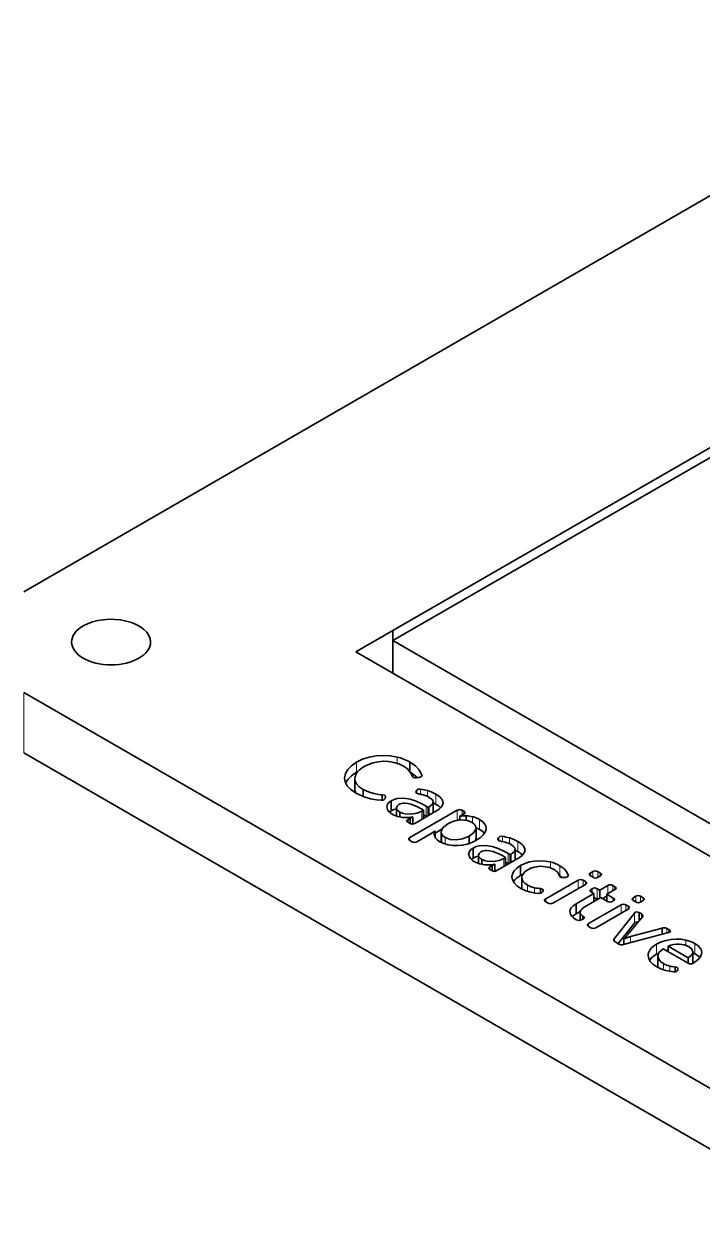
# Model space of a CAD drawing. Extents: x 384 to 891, y 188 to 696.
# Drawn here: x 714.53 to 742.02, y 621.42 to 669.67 of the extents above; entities that cross this region are included whole.
import ezdxf

# ---------------------------------------------------------------- set-up
doc = ezdxf.new("R2010")
doc.units = 0

msp = doc.modelspace()

# ---------------------------------------------------------------- linework, layer by layer
at = {"color": 7, "lineweight": 35}
for p, q in [((754.399, 669.671), (714.533, 646.654)), ((748.666, 656.15), (729.492, 645.08)), ((748.666, 655.741), (729.492, 644.671)), ((765.033, 624.152), (729.492, 644.671)), ((727.991, 644.214), (763.887, 623.489)), ((714.533, 642.571), (761.032, 615.725)), ((714.533, 640.122), (761.032, 613.275))]:
    msp.add_line(p, q, dxfattribs=at)
at = {"color": 7, "lineweight": 35, "ltscale": 0.043305}
msp.add_line((729.491, 645.08), (727.991, 644.214), dxfattribs=at)
at = {"color": 7, "lineweight": 35, "ltscale": 0.043304}
msp.add_line((729.491, 645.08), (729.491, 643.348), dxfattribs=at)
at = {"color": 7, "lineweight": 35, "ltscale": 2.6692e-05}
msp.add_line((729.492, 645.08), (729.491, 645.08), dxfattribs=at)
at = {"color": 7, "lineweight": 35, "ltscale": 0.010207}
for p, q in [((729.492, 645.08), (729.492, 644.671)), ((727.949, 639.076), (727.949, 638.667)), ((729.417, 638.18), (729.417, 637.771)), ((731.124, 638.129), (731.124, 637.721)), ((732.856, 637.081), (732.856, 636.673)), ((732.737, 636.263), (732.737, 635.855)), ((734.653, 635.554), (734.653, 635.146)), ((741.644, 632.048), (741.644, 631.64))]:
    msp.add_line(p, q, dxfattribs=at)
at = {"color": 7, "lineweight": 13, "ltscale": 0.061237}
msp.add_line((714.533, 640.122), (714.533, 642.571), dxfattribs=at)
at = {"color": 7, "lineweight": 13, "ltscale": 0.006297}
msp.add_line((729.658, 639.95), (729.658, 639.698), dxfattribs=at)
at = {"color": 7, "lineweight": 13, "ltscale": 0.010205}
for p, q in [((728.019, 639.744), (728.019, 639.335)), ((730.842, 637.958), (730.842, 637.55)), ((734.551, 636.529), (734.551, 636.121)), ((736.254, 635.546), (736.254, 635.137)), ((740.173, 632.367), (740.173, 631.959))]:
    msp.add_line(p, q, dxfattribs=at)
at = {"color": 7, "lineweight": 35, "ltscale": 0.001433}
msp.add_line((728.019, 639.335), (728.069, 639.363), dxfattribs=at)
at = {"color": 7, "lineweight": 35, "ltscale": 0.009534}
msp.add_line((730.175, 639.747), (730.175, 639.366), dxfattribs=at)
at = {"color": 7, "lineweight": 35, "ltscale": 0.002492}
msp.add_line((730.537, 639.127), (730.438, 639.115), dxfattribs=at)
at = {"color": 7, "lineweight": 35, "ltscale": 0.000339202}
msp.add_line((730.657, 639.216), (730.658, 639.203), dxfattribs=at)
at = {"color": 7, "lineweight": 35, "ltscale": 0.000646973}
msp.add_line((730.657, 639.216), (730.657, 639.191), dxfattribs=at)
at = {"color": 7, "lineweight": 35, "ltscale": 0.007072}
msp.add_line((728.277, 638.634), (728.277, 638.351), dxfattribs=at)
at = {"color": 7, "lineweight": 35, "ltscale": 0.005435}
msp.add_line((729.058, 638.422), (729.058, 638.204), dxfattribs=at)
at = {"color": 7, "lineweight": 35, "ltscale": 0.001554}
msp.add_line((729.184, 638.335), (729.169, 638.275), dxfattribs=at)
at = {"color": 7, "lineweight": 35, "ltscale": 0.000405967}
msp.add_line((729.186, 638.351), (729.184, 638.335), dxfattribs=at)
at = {"color": 7, "lineweight": 35, "ltscale": 0.00105}
for p, q in [((730.426, 638.558), (730.444, 638.596)), ((733.746, 636.641), (733.764, 636.679))]:
    msp.add_line(p, q, dxfattribs=at)
at = {"color": 7, "lineweight": 35, "ltscale": 0.001202}
for p, q in [((730.426, 638.558), (730.426, 638.51)), ((733.746, 636.641), (733.746, 636.593))]:
    msp.add_line(p, q, dxfattribs=at)
at = {"color": 7, "lineweight": 35, "ltscale": 0.00265}
msp.add_line((730.444, 638.596), (730.444, 638.49), dxfattribs=at)
at = {"color": 7, "lineweight": 13, "ltscale": 0.005289}
msp.add_line((730.612, 638.655), (730.612, 638.443), dxfattribs=at)
at = {"color": 7, "lineweight": 13, "ltscale": 0.005887}
msp.add_line((730.889, 638.592), (730.889, 638.356), dxfattribs=at)
at = {"color": 7, "lineweight": 13, "ltscale": 0.010207}
for p, q in [((731.231, 638.446), (731.231, 638.037)), ((732.093, 637.792), (732.093, 637.384)), ((733.003, 637.423), (733.003, 637.014)), ((734.162, 636.042), (734.162, 635.633)), ((737.763, 634.616), (737.763, 634.208)), ((739.274, 633.629), (739.274, 633.221)), ((741.723, 632.388), (741.723, 631.98))]:
    msp.add_line(p, q, dxfattribs=at)
at = {"color": 7, "lineweight": 35, "ltscale": 0.000174117}
msp.add_line((729.639, 637.888), (729.638, 637.881), dxfattribs=at)
at = {"color": 7, "lineweight": 35, "ltscale": 0.008185}
for p, q in [((729.638, 637.881), (729.638, 637.553)), ((732.958, 635.964), (732.958, 635.636))]:
    msp.add_line(p, q, dxfattribs=at)
at = {"color": 7, "lineweight": 35, "ltscale": 0.002243}
for p, q in [((730.731, 637.801), (730.654, 637.846)), ((734.051, 635.884), (733.973, 635.929))]:
    msp.add_line(p, q, dxfattribs=at)
at = {"color": 7, "lineweight": 35, "ltscale": 0.002251}
for p, q in [((730.842, 637.958), (730.92, 637.913)), ((734.162, 636.042), (734.24, 635.997))]:
    msp.add_line(p, q, dxfattribs=at)
at = {"color": 7, "lineweight": 35, "ltscale": 0.001125}
for p, q in [((730.92, 637.913), (730.959, 637.936)), ((737.527, 634.593), (737.566, 634.616))]:
    msp.add_line(p, q, dxfattribs=at)
at = {"color": 7, "lineweight": 35, "ltscale": 0.008383}
msp.add_line((730.92, 637.913), (730.92, 637.578), dxfattribs=at)
at = {"color": 7, "lineweight": 13, "ltscale": 0.008383}
for p, q in [((730.959, 637.936), (730.959, 637.601)), ((736.999, 634.96), (736.999, 634.625)), ((738.733, 633.959), (738.733, 633.624))]:
    msp.add_line(p, q, dxfattribs=at)
at = {"color": 7, "lineweight": 35, "ltscale": 0.005032}
msp.add_line((729.774, 637.722), (729.774, 637.52), dxfattribs=at)
at = {"color": 7, "lineweight": 35, "ltscale": 0.002588}
msp.add_line((730.103, 637.421), (730.193, 637.473), dxfattribs=at)
at = {"color": 7, "lineweight": 13, "ltscale": 0.002855}
for p, q in [((730.103, 637.421), (730.103, 637.307)), ((730.177, 636.686), (730.177, 636.572)), ((733.423, 635.504), (733.423, 635.39)), ((737.894, 635.248), (737.894, 635.134)), ((735.682, 634.2), (735.682, 634.085)), ((739.628, 634.248), (739.628, 634.134)), ((737.416, 633.199), (737.416, 633.085))]:
    msp.add_line(p, q, dxfattribs=at)
at = {"color": 7, "lineweight": 35, "ltscale": 0.055302}
msp.add_line((730.177, 636.686), (732.093, 637.792), dxfattribs=at)
at = {"color": 7, "lineweight": 35, "ltscale": 0.005428}
for p, q in [((730.193, 637.473), (730.193, 637.255)), ((733.512, 635.556), (733.512, 635.339))]:
    msp.add_line(p, q, dxfattribs=at)
at = {"color": 7, "lineweight": 35, "ltscale": 0.000168822}
for p, q in [((730.294, 637.521), (730.288, 637.524)), ((733.614, 635.604), (733.608, 635.608))]:
    msp.add_line(p, q, dxfattribs=at)
at = {"color": 7, "lineweight": 35, "ltscale": 0.007129}
msp.add_line((730.294, 637.521), (730.294, 637.236), dxfattribs=at)
at = {"color": 7, "lineweight": 35, "ltscale": 0.024796}
for p, q in [((731.234, 637.76), (730.375, 637.264)), ((734.554, 635.843), (733.695, 635.347))]:
    msp.add_line(p, q, dxfattribs=at)
at = {"color": 7, "lineweight": 35, "ltscale": 0.001898}
msp.add_line((730.665, 637.763), (730.731, 637.801), dxfattribs=at)
at = {"color": 7, "lineweight": 13, "ltscale": 0.008299}
msp.add_line((730.665, 637.763), (730.665, 637.431), dxfattribs=at)
at = {"color": 7, "lineweight": 35, "ltscale": 0.008298}
for p, q in [((730.731, 637.801), (730.731, 637.469)), ((734.051, 635.884), (734.051, 635.552))]:
    msp.add_line(p, q, dxfattribs=at)
at = {"color": 7, "lineweight": 35, "ltscale": 0.003167}
for p, q in [((730.731, 637.611), (730.842, 637.55)), ((734.051, 635.695), (734.162, 635.633))]:
    msp.add_line(p, q, dxfattribs=at)
at = {"color": 7, "lineweight": 35, "ltscale": 0.000427924}
msp.add_line((730.842, 637.55), (730.857, 637.542), dxfattribs=at)
at = {"color": 7, "lineweight": 35, "ltscale": 0.00065431}
for p, q in [((731.121, 637.695), (731.124, 637.721)), ((734.441, 635.778), (734.444, 635.804))]:
    msp.add_line(p, q, dxfattribs=at)
at = {"color": 7, "lineweight": 35, "ltscale": 0.002424}
msp.add_line((732.285, 637.595), (732.198, 637.552), dxfattribs=at)
at = {"color": 7, "lineweight": 35, "ltscale": 0.0001675}
msp.add_line((732.198, 637.552), (732.204, 637.549), dxfattribs=at)
at = {"color": 7, "lineweight": 35, "ltscale": 0.003645}
msp.add_line((732.198, 637.552), (732.198, 637.406), dxfattribs=at)
at = {"color": 7, "lineweight": 35, "ltscale": 0.003551}
msp.add_line((732.204, 637.549), (732.204, 637.407), dxfattribs=at)
at = {"color": 7, "lineweight": 35, "ltscale": 0.002594}
msp.add_line((732.375, 637.647), (732.285, 637.595), dxfattribs=at)
at = {"color": 7, "lineweight": 35, "ltscale": 0.001991}
msp.add_line((732.291, 637.792), (732.36, 637.753), dxfattribs=at)
at = {"color": 7, "lineweight": 13, "ltscale": 0.004839}
msp.add_line((732.291, 637.792), (732.291, 637.599), dxfattribs=at)
at = {"color": 7, "lineweight": 13, "ltscale": 0.002847}
for p, q in [((732.36, 637.753), (732.36, 637.639)), ((737.496, 635.25), (737.496, 635.136)), ((738.488, 634.695), (738.488, 634.581))]:
    msp.add_line(p, q, dxfattribs=at)
at = {"color": 7, "lineweight": 35, "ltscale": 0.004355}
msp.add_line((732.459, 637.568), (732.459, 637.393), dxfattribs=at)
at = {"color": 7, "lineweight": 13, "ltscale": 0.006024}
msp.add_line((732.716, 637.535), (732.716, 637.294), dxfattribs=at)
at = {"color": 7, "lineweight": 35, "ltscale": 0.002158}
msp.add_line((730.177, 637.264), (730.103, 637.307), dxfattribs=at)
at = {"color": 7, "lineweight": 35, "ltscale": 0.000718812}
for p, q in [((730.294, 637.237), (730.323, 637.241)), ((733.614, 635.32), (733.643, 635.325))]:
    msp.add_line(p, q, dxfattribs=at)
at = {"color": 7, "lineweight": 35, "ltscale": 0.000176396}
msp.add_line((731.195, 636.945), (731.189, 636.949), dxfattribs=at)
at = {"color": 7, "lineweight": 35, "ltscale": 0.008119}
msp.add_line((731.195, 636.866), (731.477, 637.028), dxfattribs=at)
at = {"color": 7, "lineweight": 35, "ltscale": 0.005876}
msp.add_line((731.195, 636.945), (731.195, 636.71), dxfattribs=at)
at = {"color": 7, "lineweight": 35, "ltscale": 0.010205}
for p, q in [((731.445, 636.912), (731.445, 636.504)), ((734.444, 636.212), (734.444, 635.804)), ((734.714, 635.069), (734.714, 634.661)), ((736.91, 634.006), (736.91, 633.597)), ((740.226, 631.88), (740.226, 631.471))]:
    msp.add_line(p, q, dxfattribs=at)
at = {"color": 7, "lineweight": 35, "ltscale": 0.00268}
for p, q in [((730.27, 636.519), (730.177, 636.572)), ((735.775, 634.032), (735.682, 634.085)), ((738.93, 633.959), (739.023, 633.906))]:
    msp.add_line(p, q, dxfattribs=at)
at = {"color": 7, "lineweight": 35, "ltscale": 0.01737}
msp.add_line((731.067, 636.868), (730.465, 636.52), dxfattribs=at)
at = {"color": 7, "lineweight": 35, "ltscale": 0.000675889}
msp.add_line((731.166, 636.807), (731.164, 636.834), dxfattribs=at)
at = {"color": 7, "lineweight": 35, "ltscale": 0.000282391}
msp.add_line((731.445, 636.504), (731.445, 636.492), dxfattribs=at)
at = {"color": 7, "lineweight": 13, "ltscale": 0.008511}
msp.add_line((731.465, 636.823), (731.465, 636.482), dxfattribs=at)
at = {"color": 7, "lineweight": 13, "ltscale": 0.006555}
msp.add_line((731.603, 636.69), (731.603, 636.428), dxfattribs=at)
at = {"color": 7, "lineweight": 35, "ltscale": 0.007539}
msp.add_line((732.578, 636.749), (732.578, 636.447), dxfattribs=at)
at = {"color": 7, "lineweight": 35, "ltscale": 0.002652}
msp.add_line((733.764, 636.679), (733.764, 636.573), dxfattribs=at)
at = {"color": 7, "lineweight": 13, "ltscale": 0.00529}
msp.add_line((733.931, 636.738), (733.931, 636.527), dxfattribs=at)
at = {"color": 7, "lineweight": 13, "ltscale": 0.005885}
msp.add_line((734.208, 636.675), (734.208, 636.44), dxfattribs=at)
at = {"color": 7, "lineweight": 35, "ltscale": 0.000174057}
msp.add_line((732.959, 635.971), (732.958, 635.964), dxfattribs=at)
at = {"color": 7, "lineweight": 35, "ltscale": 0.001126}
for p, q in [((734.24, 635.997), (734.279, 636.019)), ((738.419, 634.123), (738.38, 634.101))]:
    msp.add_line(p, q, dxfattribs=at)
at = {"color": 7, "lineweight": 35, "ltscale": 0.008382}
for p, q in [((734.24, 635.997), (734.24, 635.661)), ((737.628, 634.421), (737.628, 634.085))]:
    msp.add_line(p, q, dxfattribs=at)
at = {"color": 7, "lineweight": 13, "ltscale": 0.008382}
msp.add_line((734.279, 636.019), (734.279, 635.684), dxfattribs=at)
at = {"color": 7, "lineweight": 35, "ltscale": 0.005031}
msp.add_line((733.093, 635.805), (733.093, 635.604), dxfattribs=at)
at = {"color": 7, "lineweight": 35, "ltscale": 0.002587}
msp.add_line((733.423, 635.504), (733.512, 635.556), dxfattribs=at)
at = {"color": 7, "lineweight": 35, "ltscale": 0.00713}
msp.add_line((733.614, 635.604), (733.614, 635.319), dxfattribs=at)
at = {"color": 7, "lineweight": 35, "ltscale": 0.001899}
msp.add_line((733.985, 635.846), (734.051, 635.884), dxfattribs=at)
at = {"color": 7, "lineweight": 13, "ltscale": 0.008298}
msp.add_line((733.985, 635.846), (733.985, 635.514), dxfattribs=at)
at = {"color": 7, "lineweight": 35, "ltscale": 0.000426603}
msp.add_line((734.162, 635.633), (734.177, 635.625), dxfattribs=at)
at = {"color": 7, "lineweight": 13, "ltscale": 0.005931}
msp.add_line((735.868, 635.698), (735.868, 635.46), dxfattribs=at)
at = {"color": 7, "lineweight": 35, "ltscale": 0.002159}
msp.add_line((733.497, 635.347), (733.423, 635.39), dxfattribs=at)
at = {"color": 7, "lineweight": 35, "ltscale": 0.038017}
for p, q in [((735.682, 634.2), (736.999, 634.96)), ((739.023, 633.792), (737.706, 633.031))]:
    msp.add_line(p, q, dxfattribs=at)
at = {"color": 7, "lineweight": 35, "ltscale": 0.00051385}
msp.add_line((736.236, 635.148), (736.254, 635.137), dxfattribs=at)
at = {"color": 7, "lineweight": 35, "ltscale": 0.001889}
msp.add_line((736.476, 635.076), (736.401, 635.067), dxfattribs=at)
at = {"color": 7, "lineweight": 35, "ltscale": 0.000979614}
msp.add_line((736.593, 635.164), (736.593, 635.124), dxfattribs=at)
at = {"color": 7, "lineweight": 35, "ltscale": 0.002678}
for p, q in [((737.197, 634.96), (737.29, 634.906)), ((737.509, 633.031), (737.416, 633.085))]:
    msp.add_line(p, q, dxfattribs=at)
at = {"color": 7, "lineweight": 13, "ltscale": 0.005527}
msp.add_line((737.197, 634.96), (737.197, 634.739), dxfattribs=at)
at = {"color": 7, "lineweight": 35, "ltscale": 0.002855}
for p, q in [((737.496, 635.25), (737.595, 635.307)), ((737.895, 635.134), (737.796, 635.077)), ((739.23, 634.249), (739.329, 634.307))]:
    msp.add_line(p, q, dxfattribs=at)
at = {"color": 7, "lineweight": 35, "ltscale": 0.00294}
for p, q in [((737.598, 635.077), (737.496, 635.136)), ((737.793, 635.307), (737.894, 635.248)), ((739.331, 634.077), (739.23, 634.135))]:
    msp.add_line(p, q, dxfattribs=at)
at = {"color": 7, "lineweight": 13, "ltscale": 0.005704}
msp.add_line((737.595, 635.307), (737.595, 635.079), dxfattribs=at)
at = {"color": 7, "lineweight": 13, "ltscale": 0.005795}
msp.add_line((737.793, 635.307), (737.793, 635.075), dxfattribs=at)
at = {"color": 7, "lineweight": 13, "ltscale": 0.006322}
msp.add_line((734.94, 634.763), (734.94, 634.51), dxfattribs=at)
at = {"color": 7, "lineweight": 13, "ltscale": 0.005276}
msp.add_line((735.223, 634.655), (735.223, 634.444), dxfattribs=at)
at = {"color": 7, "lineweight": 35, "ltscale": 0.004829}
msp.add_line((735.464, 634.619), (735.464, 634.426), dxfattribs=at)
at = {"color": 7, "lineweight": 35, "ltscale": 0.001121}
msp.add_line((735.572, 634.526), (735.551, 634.486), dxfattribs=at)
at = {"color": 7, "lineweight": 35, "ltscale": 0.038016}
for p, q in [((737.29, 634.792), (735.973, 634.032)), ((737.416, 633.199), (738.733, 633.959))]:
    msp.add_line(p, q, dxfattribs=at)
at = {"color": 7, "lineweight": 13, "ltscale": 0.002849}
for p, q in [((737.29, 634.906), (737.29, 634.792)), ((737.527, 634.593), (737.527, 634.479)), ((739.23, 634.249), (739.23, 634.135)), ((739.023, 633.906), (739.023, 633.792))]:
    msp.add_line(p, q, dxfattribs=at)
at = {"color": 7, "lineweight": 35, "ltscale": 0.003024}
msp.add_line((737.628, 634.421), (737.524, 634.481), dxfattribs=at)
at = {"color": 7, "lineweight": 13, "ltscale": 0.003973}
msp.add_line((737.566, 634.616), (737.566, 634.457), dxfattribs=at)
at = {"color": 7, "lineweight": 35, "ltscale": 0.003115}
msp.add_line((737.763, 634.616), (737.871, 634.554), dxfattribs=at)
at = {"color": 7, "lineweight": 35, "ltscale": 0.009592}
for p, q in [((737.871, 634.554), (738.203, 634.745)), ((738.487, 634.581), (738.155, 634.389))]:
    msp.add_line(p, q, dxfattribs=at)
at = {"color": 7, "lineweight": 35, "ltscale": 0.008208}
msp.add_line((737.871, 634.554), (737.871, 634.225), dxfattribs=at)
at = {"color": 7, "lineweight": 13, "ltscale": 0.008208}
msp.add_line((738.203, 634.745), (738.203, 634.417), dxfattribs=at)
at = {"color": 7, "lineweight": 35, "ltscale": 0.002511}
msp.add_line((738.401, 634.745), (738.488, 634.695), dxfattribs=at)
at = {"color": 7, "lineweight": 13, "ltscale": 0.005359}
msp.add_line((738.401, 634.745), (738.401, 634.531), dxfattribs=at)
at = {"color": 7, "lineweight": 35, "ltscale": 0.020745}
msp.add_line((736.91, 634.006), (737.628, 634.421), dxfattribs=at)
at = {"color": 7, "lineweight": 35, "ltscale": 0.019444}
msp.add_line((737.919, 634.253), (737.245, 633.864), dxfattribs=at)
at = {"color": 7, "lineweight": 35, "ltscale": 0.001116}
msp.add_line((737.763, 634.208), (737.802, 634.185), dxfattribs=at)
at = {"color": 7, "lineweight": 35, "ltscale": 0.007693}
msp.add_line((738.185, 634.099), (737.919, 634.253), dxfattribs=at)
at = {"color": 7, "lineweight": 35, "ltscale": 0.004822}
msp.add_line((737.988, 634.213), (738.155, 634.309), dxfattribs=at)
at = {"color": 7, "lineweight": 35, "ltscale": 0.007603}
msp.add_line((738.155, 634.389), (738.418, 634.237), dxfattribs=at)
at = {"color": 7, "lineweight": 35, "ltscale": 0.006822}
msp.add_line((738.155, 634.389), (738.155, 634.117), dxfattribs=at)
at = {"color": 7, "lineweight": 13, "ltscale": 0.002856}
msp.add_line((738.418, 634.237), (738.418, 634.123), dxfattribs=at)
at = {"color": 7, "lineweight": 13, "ltscale": 0.005702}
msp.add_line((739.329, 634.307), (739.329, 634.078), dxfattribs=at)
at = {"color": 7, "lineweight": 35, "ltscale": 0.002939}
for p, q in [((739.526, 634.307), (739.628, 634.248)), ((739.466, 633.65), (739.568, 633.591))]:
    msp.add_line(p, q, dxfattribs=at)
at = {"color": 7, "lineweight": 13, "ltscale": 0.005794}
msp.add_line((739.526, 634.307), (739.526, 634.075), dxfattribs=at)
at = {"color": 7, "lineweight": 35, "ltscale": 0.002854}
msp.add_line((739.628, 634.134), (739.529, 634.077), dxfattribs=at)
at = {"color": 7, "lineweight": 35, "ltscale": 0.004794}
msp.add_line((736.91, 633.597), (737.076, 633.693), dxfattribs=at)
at = {"color": 7, "lineweight": 35, "ltscale": 0.008459}
msp.add_line((737.072, 633.662), (737.072, 633.324), dxfattribs=at)
at = {"color": 7, "lineweight": 35, "ltscale": 0.003023}
msp.add_line((737.191, 633.501), (737.191, 633.38), dxfattribs=at)
at = {"color": 7, "lineweight": 35, "ltscale": 0.033421}
msp.add_line((738.448, 632.578), (739.274, 633.629), dxfattribs=at)
at = {"color": 7, "lineweight": 13, "ltscale": 0.005528}
msp.add_line((738.93, 633.959), (738.93, 633.738), dxfattribs=at)
at = {"color": 7, "lineweight": 35, "ltscale": 0.008286}
msp.add_line((739.466, 633.65), (739.466, 633.318), dxfattribs=at)
at = {"color": 7, "lineweight": 13, "ltscale": 0.003679}
msp.add_line((739.568, 633.591), (739.568, 633.444), dxfattribs=at)
at = {"color": 7, "lineweight": 35, "ltscale": 0.001815}
msp.add_line((737.197, 633.383), (737.134, 633.347), dxfattribs=at)
at = {"color": 7, "lineweight": 35, "ltscale": 0.026455}
msp.add_line((738.62, 632.389), (739.274, 633.221), dxfattribs=at)
at = {"color": 7, "lineweight": 35, "ltscale": 0.023873}
msp.add_line((739.598, 633.481), (738.996, 632.739), dxfattribs=at)
at = {"color": 7, "lineweight": 35, "ltscale": 0.03326}
msp.add_line((739.11, 632.673), (740.394, 633.021), dxfattribs=at)
at = {"color": 7, "lineweight": 35, "ltscale": 0.006371}
msp.add_line((740.394, 633.021), (740.394, 632.766), dxfattribs=at)
at = {"color": 7, "lineweight": 35, "ltscale": 0.002109}
msp.add_line((738.448, 632.578), (738.448, 632.494), dxfattribs=at)
at = {"color": 7, "lineweight": 35, "ltscale": 0.046917}
msp.add_line((740.652, 632.834), (738.837, 632.354), dxfattribs=at)
at = {"color": 7, "lineweight": 35, "ltscale": 0.000175635}
msp.add_line((738.843, 632.589), (738.849, 632.585), dxfattribs=at)
at = {"color": 7, "lineweight": 35, "ltscale": 0.00584}
msp.add_line((738.843, 632.589), (738.843, 632.355), dxfattribs=at)
at = {"color": 7, "lineweight": 35, "ltscale": 0.006874}
msp.add_line((738.849, 632.585), (739.11, 632.673), dxfattribs=at)
at = {"color": 7, "lineweight": 35, "ltscale": 0.005713}
msp.add_line((738.849, 632.585), (738.849, 632.357), dxfattribs=at)
at = {"color": 7, "lineweight": 13, "ltscale": 0.006192}
msp.add_line((739.11, 632.673), (739.11, 632.426), dxfattribs=at)
at = {"color": 7, "lineweight": 35, "ltscale": 0.002932}
msp.add_line((740.586, 633.003), (740.687, 632.945), dxfattribs=at)
at = {"color": 7, "lineweight": 13, "ltscale": 0.004669}
msp.add_line((740.586, 633.003), (740.586, 632.817), dxfattribs=at)
at = {"color": 7, "lineweight": 35, "ltscale": 0.002496}
msp.add_line((740.687, 632.945), (740.687, 632.845), dxfattribs=at)
at = {"color": 7, "lineweight": 35, "ltscale": 0.004838}
msp.add_line((738.649, 632.373), (738.481, 632.469), dxfattribs=at)
at = {"color": 7, "lineweight": 35, "ltscale": 0.029211}
msp.add_line((741.451, 631.595), (740.439, 632.179), dxfattribs=at)
at = {"color": 7, "lineweight": 35, "ltscale": 0.002282}
msp.add_line((740.554, 632.113), (740.643, 632.133), dxfattribs=at)
at = {"color": 7, "lineweight": 35, "ltscale": 0.023417}
msp.add_line((740.643, 632.283), (741.454, 631.814), dxfattribs=at)
at = {"color": 7, "lineweight": 35, "ltscale": 0.005528}
msp.add_line((740.643, 632.283), (740.643, 632.062), dxfattribs=at)
at = {"color": 7, "lineweight": 13, "ltscale": 0.005299}
msp.add_line((741.365, 632.529), (741.365, 632.317), dxfattribs=at)
at = {"color": 7, "lineweight": 35, "ltscale": 0.000135812}
msp.add_line((741.644, 632.048), (741.644, 632.054), dxfattribs=at)
at = {"color": 7, "lineweight": 35, "ltscale": 0.001152}
msp.add_line((739.892, 631.707), (739.918, 631.745), dxfattribs=at)
at = {"color": 7, "lineweight": 35, "ltscale": 0.002485}
msp.add_line((740.173, 631.959), (740.26, 632.006), dxfattribs=at)
at = {"color": 7, "lineweight": 13, "ltscale": 0.006323}
msp.add_line((740.451, 631.581), (740.451, 631.328), dxfattribs=at)
at = {"color": 7, "lineweight": 35, "ltscale": 0.005525}
msp.add_line((741.454, 631.814), (741.454, 631.593), dxfattribs=at)
at = {"color": 7, "lineweight": 35, "ltscale": 0.00224}
msp.add_line((741.644, 632.022), (741.723, 631.98), dxfattribs=at)
at = {"color": 7, "lineweight": 13, "ltscale": 0.005363}
msp.add_line((740.71, 631.478), (740.71, 631.264), dxfattribs=at)
at = {"color": 7, "lineweight": 35, "ltscale": 0.004927}
msp.add_line((740.933, 631.441), (740.933, 631.244), dxfattribs=at)
at = {"color": 7, "lineweight": 35, "ltscale": 0.001127}
msp.add_line((741.035, 631.344), (741.017, 631.303), dxfattribs=at)
at = {"color": 7, "lineweight": 35}
for points in [[(728.019, 639.744), (728.262, 639.86), (728.527, 639.945), (728.806, 639.997), (729.091, 640.015), (729.376, 640), (729.658, 639.95)], [(729.914, 639.583), (729.723, 639.675), (729.522, 639.737), (729.315, 639.771), (729.105, 639.779), (728.896, 639.762), (728.694, 639.72), (728.504, 639.655), (728.328, 639.569)], [(727.53, 639.1), (727.567, 639.287), (727.662, 639.449), (727.813, 639.602), (728.019, 639.744)], [(727.574, 638.896), (727.662, 639.041), (727.813, 639.194), (728.019, 639.335)], [(730.276, 639.18), (730.244, 639.258), (730.181, 639.358), (730.074, 639.47), (729.914, 639.583)], [(730.175, 639.747), (730.398, 639.59), (730.54, 639.443), (730.621, 639.315), (730.657, 639.216)], [(727.996, 638.482), (727.783, 638.63), (727.636, 638.788), (727.556, 638.943), (727.53, 639.1)], [(727.949, 639.076), (727.966, 638.968), (728.017, 638.862), (728.121, 638.744), (728.277, 638.634)], [(730.658, 639.203), (730.645, 639.168), (730.621, 639.15), (730.537, 639.127)], [(729.016, 638.204), (728.828, 638.221), (728.578, 638.263), (728.29, 638.346), (727.996, 638.482)], [(728.277, 638.634), (728.494, 638.535), (728.711, 638.472), (728.906, 638.437), (729.058, 638.422)], [(729.058, 638.422), (729.146, 638.403), (729.172, 638.386), (729.186, 638.351)], [(730.444, 638.596), (730.507, 638.651), (730.612, 638.655)], [(729.238, 637.935), (729.269, 638.046), (729.326, 638.115), (729.417, 638.18)], [(729.477, 637.627), (729.387, 637.687), (729.315, 637.754), (729.266, 637.826), (729.238, 637.935)], [(729.417, 638.18), (729.537, 638.236), (729.664, 638.27), (729.926, 638.283), (730.188, 638.239), (730.438, 638.157), (730.661, 638.056), (730.842, 637.958)], [(729.638, 637.881), (729.653, 637.827), (729.699, 637.774), (729.774, 637.722)], [(729.735, 638.024), (729.666, 637.964), (729.639, 637.888)], [(730.461, 637.949), (730.222, 638.043), (730.096, 638.072), (729.969, 638.084)], [(730.959, 637.936), (731.091, 638.041), (731.124, 638.129)], [(731.124, 638.129), (731.108, 638.189), (731.074, 638.234), (730.962, 638.318)], [(729.774, 637.722), (729.875, 637.675), (729.989, 637.647), (730.232, 637.639), (730.468, 637.682), (730.665, 637.763)], [(730.053, 637.364), (730.059, 637.383), (730.069, 637.395), (730.103, 637.421)], [(730.103, 637.307), (730.069, 637.332), (730.059, 637.345), (730.053, 637.364)], [(732.692, 637.308), (732.496, 637.385), (732.259, 637.41), (731.993, 637.368), (731.853, 637.318), (731.71, 637.246)], [(732.36, 637.753), (732.397, 637.726), (732.407, 637.713), (732.413, 637.694)], [(733.003, 637.423), (733.134, 637.33), (733.22, 637.23), (733.258, 637.148), (733.271, 637.063)], [(731.189, 636.949), (731.119, 636.9), (731.067, 636.868)], [(731.71, 637.246), (731.541, 637.116), (731.485, 637.044), (731.453, 636.97), (731.445, 636.912)], [(732.578, 636.749), (732.688, 636.821), (732.77, 636.895), (732.825, 636.971), (732.856, 637.081)], [(732.856, 637.081), (732.825, 637.187), (732.772, 637.251), (732.692, 637.308)], [(733.271, 637.063), (733.267, 637.015), (733.229, 636.904), (733.15, 636.793), (733.032, 636.685), (732.874, 636.581)], [(731.396, 636.519), (731.286, 636.595), (731.218, 636.67)], [(732.874, 636.581), (732.69, 636.489), (732.497, 636.422), (732.3, 636.379), (732.104, 636.361), (731.911, 636.366), (731.725, 636.394), (731.552, 636.445), (731.396, 636.519)], [(731.465, 636.823), (731.516, 636.753), (731.603, 636.69)], [(731.603, 636.69), (731.807, 636.613), (732.051, 636.593), (732.315, 636.636), (732.578, 636.749)], [(733.764, 636.679), (733.827, 636.734), (733.931, 636.738)], [(734.444, 636.212), (734.428, 636.272), (734.394, 636.317), (734.282, 636.401)], [(732.557, 636.018), (732.589, 636.129), (732.646, 636.198), (732.737, 636.263)], [(732.797, 635.71), (732.707, 635.77), (732.635, 635.838), (732.586, 635.909), (732.557, 636.018)], [(732.737, 636.263), (732.857, 636.319), (732.984, 636.354), (733.246, 636.367), (733.508, 636.322), (733.758, 636.24), (733.981, 636.139), (734.162, 636.042)], [(732.958, 635.964), (732.973, 635.91), (733.018, 635.857), (733.093, 635.805)], [(733.055, 636.107), (732.986, 636.047), (732.959, 635.971)], [(733.78, 636.032), (733.542, 636.126), (733.416, 636.155), (733.289, 636.167)], [(734.279, 636.019), (734.41, 636.125), (734.444, 636.212)], [(733.093, 635.805), (733.195, 635.759), (733.309, 635.731), (733.551, 635.722), (733.788, 635.765), (733.985, 635.846)], [(733.373, 635.447), (733.379, 635.466), (733.389, 635.479), (733.423, 635.504)], [(733.423, 635.39), (733.388, 635.415), (733.379, 635.428), (733.373, 635.447)], [(734.312, 635.097), (734.333, 635.219), (734.397, 635.337), (734.504, 635.451), (734.653, 635.554)], [(734.653, 635.554), (734.83, 635.639), (735.026, 635.7), (735.233, 635.737), (735.445, 635.749), (735.657, 635.735), (735.868, 635.698)], [(735.767, 635.49), (735.487, 635.522), (735.207, 635.487), (735.074, 635.444), (734.952, 635.385)], [(736.254, 635.546), (736.411, 635.436), (736.512, 635.331), (736.569, 635.238), (736.593, 635.164)], [(734.668, 634.63), (734.511, 634.738), (734.4, 634.854), (734.334, 634.974), (734.312, 635.097)], [(734.952, 635.385), (734.85, 635.314), (734.776, 635.238), (734.73, 635.157), (734.714, 635.069)], [(734.714, 635.069), (734.728, 634.989), (734.768, 634.91), (734.839, 634.833), (734.94, 634.763)], [(736.401, 635.067), (736.3, 635.075), (736.242, 635.131)], [(736.597, 635.143), (736.595, 635.129), (736.575, 635.105), (736.549, 635.092), (736.476, 635.076)], [(737.447, 635.193), (737.453, 635.212), (737.462, 635.225), (737.496, 635.25)], [(737.496, 635.136), (737.462, 635.161), (737.453, 635.174), (737.447, 635.193)], [(737.894, 635.248), (737.929, 635.223), (737.938, 635.21), (737.944, 635.191)], [(737.944, 635.191), (737.939, 635.172), (737.929, 635.16), (737.895, 635.134)], [(735.392, 634.426), (735.252, 634.44), (735.075, 634.472), (734.874, 634.533), (734.668, 634.63)], [(735.551, 634.486), (735.495, 634.434), (735.392, 634.426)], [(735.464, 634.619), (735.542, 634.599), (735.565, 634.583), (735.577, 634.551)], [(737.29, 634.906), (737.324, 634.881), (737.334, 634.868), (737.339, 634.849)], [(737.339, 634.849), (737.334, 634.83), (737.324, 634.818), (737.29, 634.792)], [(737.477, 634.536), (737.482, 634.555), (737.492, 634.568), (737.527, 634.593)], [(737.524, 634.481), (737.491, 634.505), (737.482, 634.518), (737.477, 634.536)], [(738.537, 634.638), (738.531, 634.619), (738.522, 634.607), (738.487, 634.581)], [(738.488, 634.695), (738.522, 634.67), (738.531, 634.657), (738.537, 634.638)], [(735.633, 634.142), (735.638, 634.161), (735.648, 634.174), (735.682, 634.2)], [(735.682, 634.085), (735.648, 634.111), (735.638, 634.123), (735.633, 634.142)], [(736.656, 633.685), (736.669, 633.76), (736.708, 633.836), (736.788, 633.922), (736.91, 634.006)], [(738.418, 634.237), (738.453, 634.212), (738.462, 634.199), (738.468, 634.18)], [(738.468, 634.18), (738.463, 634.161), (738.453, 634.149), (738.419, 634.123)], [(739.18, 634.192), (739.186, 634.211), (739.196, 634.224), (739.23, 634.249)], [(739.23, 634.135), (739.196, 634.161), (739.186, 634.173), (739.18, 634.192)], [(739.628, 634.248), (739.662, 634.222), (739.672, 634.21), (739.677, 634.191)], [(739.677, 634.191), (739.672, 634.172), (739.662, 634.159), (739.628, 634.134)], [(736.916, 633.359), (736.813, 633.428), (736.733, 633.503), (736.68, 633.582), (736.656, 633.685)], [(737.245, 633.864), (737.156, 633.804), (737.102, 633.746), (737.072, 633.662)], [(737.072, 633.662), (737.088, 633.602), (737.116, 633.563), (737.191, 633.501)], [(737.191, 633.501), (737.24, 633.456), (737.247, 633.436)], [(739.023, 633.906), (739.057, 633.88), (739.067, 633.868), (739.073, 633.849)], [(739.073, 633.849), (739.067, 633.83), (739.057, 633.817), (739.023, 633.792)], [(739.274, 633.629), (739.312, 633.661), (739.36, 633.675), (739.466, 633.65)], [(737.134, 633.347), (737.03, 633.322), (736.916, 633.359)], [(737.247, 633.436), (737.241, 633.419), (737.231, 633.408), (737.197, 633.383)], [(737.366, 633.142), (737.372, 633.161), (737.382, 633.173), (737.416, 633.199)], [(737.416, 633.085), (737.382, 633.11), (737.372, 633.123), (737.366, 633.142)], [(738.481, 632.469), (738.445, 632.497), (738.435, 632.512), (738.429, 632.534)], [(740.173, 632.367), (740.359, 632.458), (740.557, 632.522), (740.761, 632.561), (740.966, 632.575), (741.168, 632.564), (741.365, 632.529)], [(740.734, 632.891), (740.732, 632.883), (740.719, 632.864), (740.703, 632.852), (740.652, 632.834)], [(740.687, 632.945), (740.719, 632.921), (740.729, 632.909), (740.734, 632.891)], [(740.439, 632.179), (740.339, 632.103), (740.271, 632.024), (740.237, 631.951), (740.226, 631.88)], [(741.454, 631.814), (741.596, 631.931), (741.632, 631.99), (741.644, 632.048)], [(741.644, 632.054), (741.603, 632.165), (741.49, 632.26)], [(741.723, 632.388), (741.857, 632.295), (741.948, 632.196), (741.991, 632.111), (742.005, 632.025)], [(740.182, 631.446), (740.026, 631.554), (739.917, 631.67), (739.853, 631.79), (739.831, 631.912)], [(740.226, 631.88), (740.246, 631.785), (740.291, 631.712), (740.36, 631.643), (740.451, 631.581)], [(742.005, 632.025), (741.971, 631.889), (741.901, 631.788), (741.795, 631.689), (741.654, 631.595)], [(740.855, 631.244), (740.551, 631.299), (740.367, 631.358), (740.182, 631.446)], [(741.017, 631.303), (740.995, 631.272), (740.96, 631.251), (740.855, 631.244)]]:
    msp.add_lwpolyline(points, dxfattribs=at)
for centre, radius, start, end in [((729.226, 638.089), 1.911, 60.2171, 76.9182), ((728.383, 639.06), 0.434, 137.6147, 177.9021), ((728.798, 638.712), 0.977, 118.7745, 138.9957), ((729.53, 638.183), 1.323, 44.967, 59.1382), ((728.327, 638.671), 0.378, 180.5606, 210.5575), ((730.488, 638.531), 0.0676, 156.2758, 178.6946), ((730.201, 636.505), 1.981, 74.6136, 80.5999), ((730.106, 635.815), 2.884, 74.2565, 79.9023), ((730.48, 637.49), 0.958, 59.8253, 75.0938), ((730.499, 637.207), 1.439, 59.4185, 74.2843), ((729.796, 637.117), 0.756, 102.0397, 120.0804), ((729.957, 637.638), 0.445, 88.4484, 120.0059), ((728.863, 634.716), 3.606, 60.2208, 63.6949), ((730.393, 636.589), 1.673, 59.9443, 64.0855), ((730.807, 637.263), 0.883, 45.9291, 61.3121), ((729.673, 637.313), 0.525, 119.1956, 128.6443), ((729.906, 638.354), 0.845, 239.4705, 259.5972), ((730.03, 639.016), 1.517, 259.5115, 269.468), ((730.017, 638.937), 1.439, 269.9693, 280.882), ((730.402, 637.169), 0.368, 107.0061, 124.5852), ((732.192, 637.636), 0.184, 57.6196, 122.3803), ((732.193, 637.228), 0.184, 88.4827, 114.4958), ((732.409, 636.5), 1.068, 87.3521, 101.074), ((732.354, 637.706), 0.0618, 289.7876, 347.9345), ((732.393, 636.038), 1.531, 77.8071, 87.5335), ((732.513, 636.598), 0.959, 59.2869, 77.7972), ((730.276, 637.419), 0.184, 237.5579, 302.4421), ((731.383, 636.832), 0.219, 148.7929, 179.3853), ((731.658, 636.913), 0.213, 180.2912, 205.0313), ((732.471, 636.1), 1.058, 59.8085, 68.7085), ((732.696, 636.441), 0.65, 39.466, 61.8418), ((730.366, 636.673), 0.181, 238.2885, 302.9881), ((731.485, 636.852), 0.323, 187.9809, 214.2958), ((732.618, 636.679), 0.238, 326.7468, 358.4785), ((733.808, 636.614), 0.0676, 156.2758, 178.6946), ((733.521, 634.588), 1.981, 74.6136, 80.5999), ((733.426, 633.899), 2.884, 74.2565, 79.9023), ((733.8, 635.573), 0.958, 59.8253, 75.0938), ((733.819, 635.29), 1.439, 59.4185, 74.2843), ((733.116, 635.2), 0.756, 102.0397, 120.0804), ((733.277, 635.722), 0.445, 88.4484, 120.0059), ((732.183, 632.8), 3.606, 60.2208, 63.6949), ((733.713, 634.672), 1.673, 59.9443, 64.0855), ((734.127, 635.346), 0.883, 45.9291, 61.3121), ((732.993, 635.396), 0.525, 119.1956, 128.6443), ((733.226, 636.438), 0.845, 239.4705, 259.5972), ((733.35, 637.099), 1.517, 259.5115, 269.468), ((733.337, 637.021), 1.439, 269.9693, 280.882), ((733.722, 635.252), 0.368, 107.0061, 124.5852), ((735.558, 634.586), 0.927, 60.2503, 77.0243), ((735.541, 634.3), 1.436, 60.2275, 76.8448), ((733.596, 635.503), 0.184, 237.5579, 302.4421), ((735.009, 634.464), 0.768, 117.5629, 145.9921), ((735.262, 634.099), 1.211, 115.1027, 120.1767), ((735.809, 634.976), 0.465, 36.2592, 63.2109), ((735.692, 634.927), 0.587, 20.2863, 33.3059), ((735.753, 634.248), 1.021, 53.0899, 60.5903), ((736.545, 635.142), 0.0528, 1.1154, 24.1931), ((737.098, 634.804), 0.184, 57.5579, 122.4421), ((737.694, 635.152), 0.184, 57.5991, 122.4009), ((737.697, 635.233), 0.184, 237.5302, 302.3731), ((734.962, 634.661), 0.247, 180.0664, 194.4197), ((735.406, 635.554), 0.918, 239.519, 258.5141), ((735.65, 636.698), 2.087, 258.2058, 264.9002), ((735.507, 634.553), 0.0699, 337.2801, 358.6369), ((737.664, 634.46), 0.184, 57.5991, 122.4009), ((738.302, 634.59), 0.184, 57.6269, 122.4698), ((735.874, 634.187), 0.184, 237.6269, 302.4698), ((737.664, 634.05), 0.186, 57.752, 100.9178), ((738.281, 634.253), 0.181, 238.1976, 302.9826), ((738.832, 633.804), 0.184, 57.5579, 122.4421), ((739.427, 634.151), 0.184, 57.5991, 122.4009), ((739.43, 634.232), 0.184, 237.5302, 302.3731), ((737.245, 632.98), 0.702, 118.4998, 134.4642), ((739.546, 633.533), 0.0731, 314.6163, 355.5963), ((737.607, 633.187), 0.184, 237.6269, 302.4698), ((739.376, 633.132), 0.136, 71.5312, 138.9925), ((740.472, 632.796), 0.237, 61.2232, 109.1001), ((738.499, 632.53), 0.07, 136.0156, 176.0139), ((738.231, 633.367), 0.99, 308.1851, 320.6148), ((738.764, 632.578), 0.235, 240.7268, 288.1755), ((740.232, 631.903), 0.401, 141.4329, 178.6463), ((740.563, 631.642), 0.824, 118.2619, 141.569), ((741.06, 631.289), 1.077, 88.1645, 112.7918), ((741.084, 631.523), 0.842, 61.1736, 89.2742), ((741.057, 631.218), 1.346, 60.3277, 76.7437), ((740.563, 631.233), 0.824, 118.2619, 141.569), ((740.919, 632.38), 0.926, 239.6509, 256.9509), ((741.547, 631.767), 0.197, 240.8582, 272.2091), ((741.557, 631.773), 0.203, 269.043, 298.5089), ((741.491, 631.641), 0.153, 338.4906, 359.6682), ((741.379, 631.341), 0.726, 41.1117, 61.7188), ((740.457, 631.471), 0.232, 180.0306, 193.1847), ((741.091, 633.055), 1.622, 256.4237, 264.4136), ((740.979, 631.374), 0.0636, 331.8848, 358.081)]:
    msp.add_arc(centre, radius, start, end, dxfattribs=at)
for centre, major_axis, ratio, start_param, end_param in [((718.068, 644.612), (1.6, 0), 0.57735, 6.283185, 8.63938), ((718.068, 644.612), (1.6, 0), 0.57735, 2.356194, 3.141593), ((718.068, 644.612), (1.6, 0), 0.57735, 3.141593, 6.283185), ((737.424, 646.285), (-7.125, -7.14), 0.097195, 6.242028, 6.406355), ((744.648, 642.669), (14.226, 4.15), 0.055337, 3.12545, 3.246611), ((727.854, 638.116), (3.666, -0.017), 0.240994, 0.0011, 0.40091), ((710.77, 651.042), (18.387, -12.795), 0.057832, 6.193265, 6.305737), ((727.583, 638.125), (3.938, -0.026), 0.232699, 5.901248, 6.284682), ((740.18, 636.629), (10.052, 0), 0.057411, 3.042481, 3.141593), ((740.18, 636.629), (10.052, 0), 0.057411, 3.141592, 3.240705), ((747.968, 640.752), (14.226, 4.15), 0.055337, 3.12545, 3.246611), ((731.174, 636.2), (3.666, -0.017), 0.240994, 0.0011, 0.40091), ((730.902, 636.208), (3.938, -0.026), 0.232699, 5.901248, 6.284682), ((730.845, 632.669), (8.774, 0.862), 0.07235, 6.276064, 6.383851), ((728.026, 627.766), (13.015, 3.617), 0.054717, 6.267979, 6.397606)]:
    msp.add_ellipse(centre, major_axis=major_axis, ratio=ratio, start_param=start_param, end_param=end_param, dxfattribs=at)

doc.saveas('drawing.dxf')
